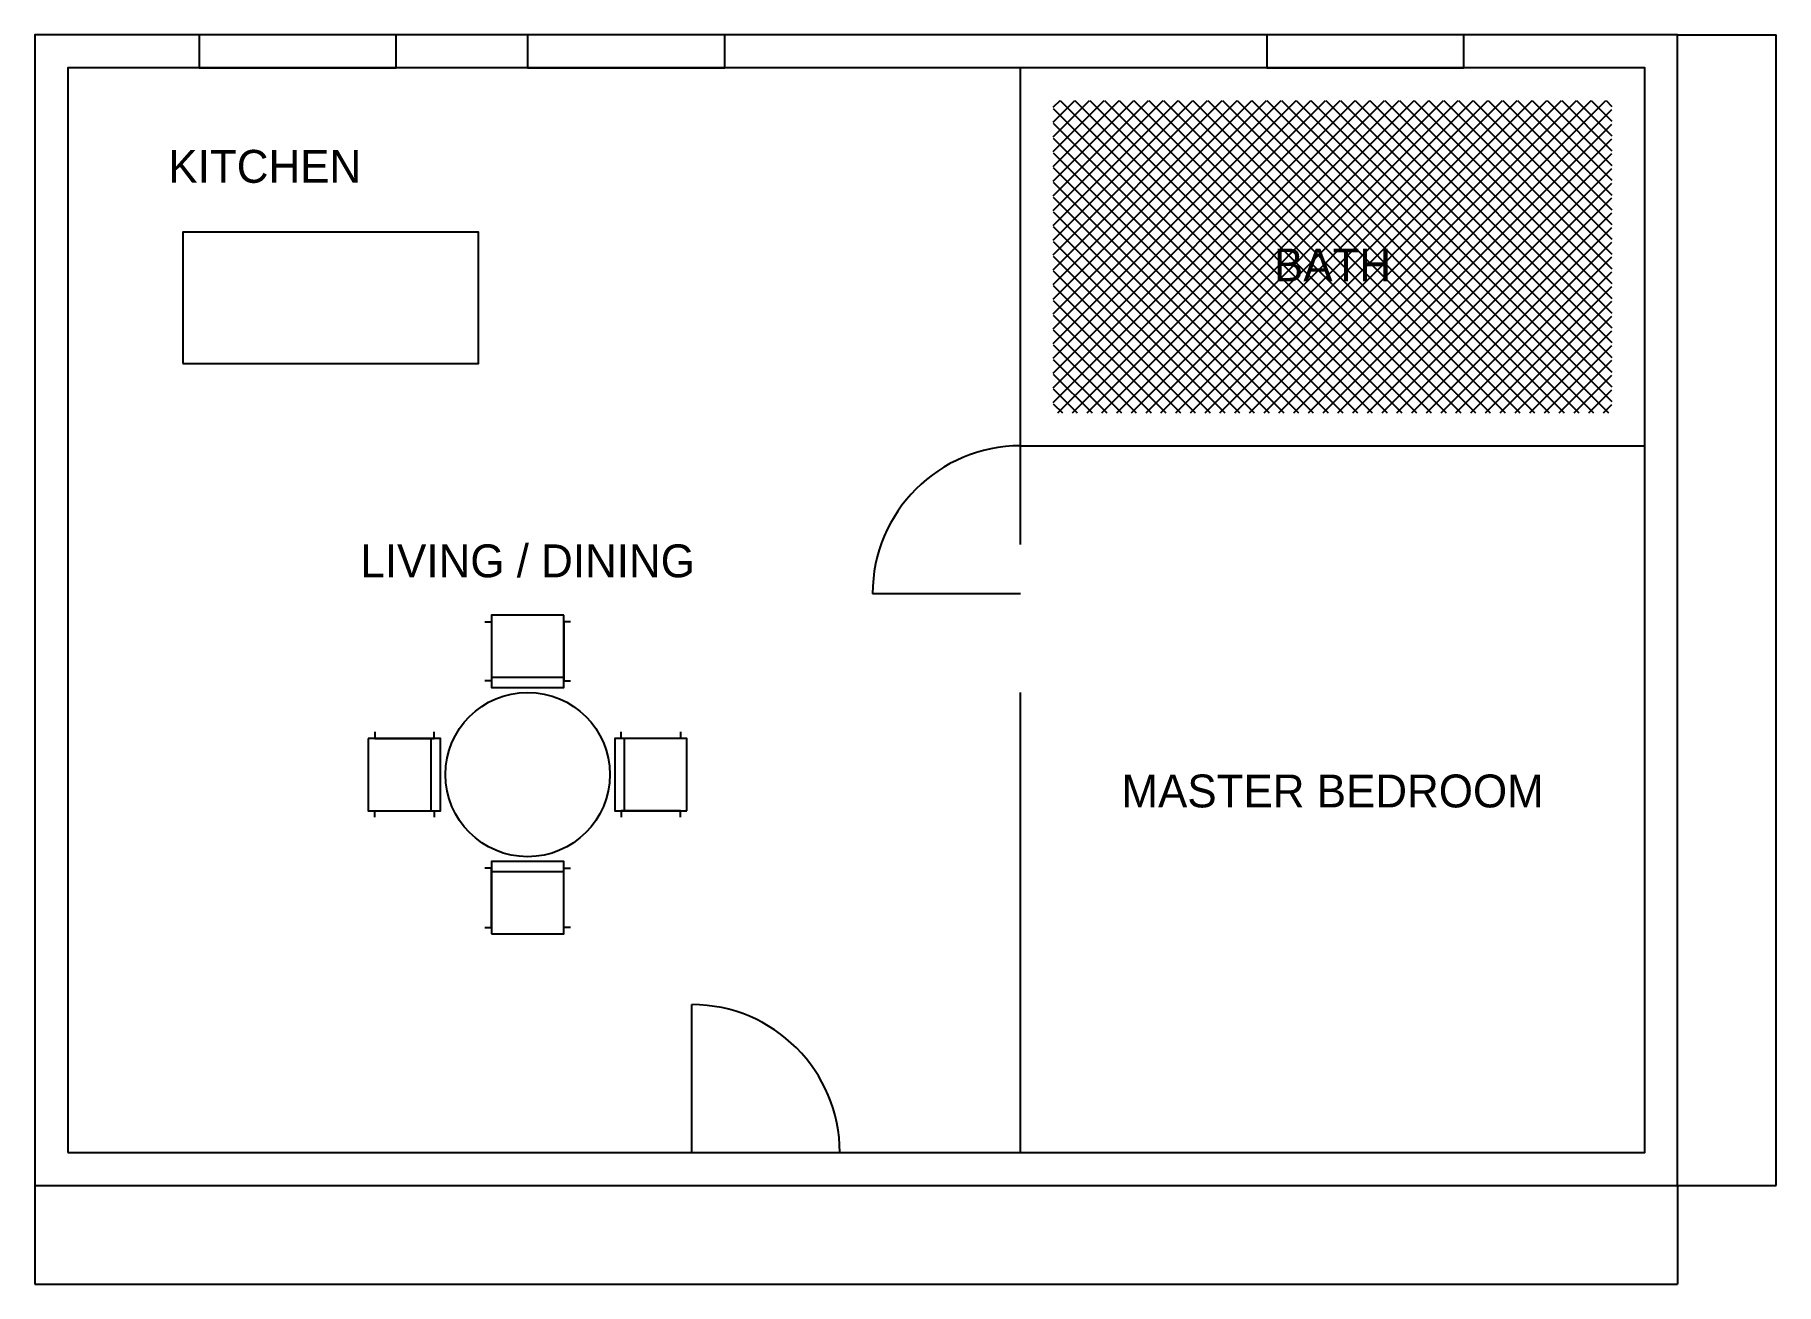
# Model space of a CAD drawing. Header units: millimetres. Extents: x 0 to 10600, y -600 to 7000.
import ezdxf
from ezdxf.enums import TextEntityAlignment as Align

# ---------------------------------------------------------------- set-up
doc = ezdxf.new("R2010")
doc.units = ezdxf.units.MM
for name, color, linetype in [('DIMENSIONS', 1, 'Continuous'), ('DOORS', 3, 'Continuous'), ('FLOOR', 9, 'Continuous'), ('FURNITURE', 6, 'Continuous'), ('TEXT', 2, 'Continuous'), ('WALLS', 7, 'Continuous'), ('WINDOWS', 4, 'Continuous')]:
    doc.layers.add(name, color=color, linetype=linetype)
doc.styles.add('OpenSansCondensed-Light', font='OpenSansCondensed-Light.ttf')
doc.dimstyles.new('EZDXF', dxfattribs={"dimtxt": 0.25, "dimasz": 0.175, "dimexe": 0.375, "dimexo": 0.125, "dimgap": 0.1, "dimtad": 1, "dimlfac": 100, "dimzin": 12, "dimdsep": 46, "dimtxsty": 'OpenSansCondensed-Light', "dimblk": 'ARCHTICK', "dimcen": 2.5, "dimazin": 3, "dimtfac": 0.5, "dimtmove": 2, "dimatfit": 3})

# ---------------------------------------------------------------- blocks, each defined once
blk = doc.blocks.new('TABLE')
blk.add_circle((0, 0), 500)
blk = doc.blocks.new('CHAIR')
blk.add_line((-220, 160), (220, 160))
blk.add_lwpolyline([(-220, -220), (220, -220), (220, 220), (-220, 220)], close=True)
for points in [[(-260, -180), (-220, -180), (-220, 180), (-260, 180)], [(260, -180), (220, -180), (220, 180), (260, 180)]]:
    blk.add_lwpolyline(points)
blk = doc.blocks.new('_ARCHTICK')
at = {"color": 0, "linetype": 'BYBLOCK', "const_width": 0.15}
blk.add_lwpolyline([(-0.5, -0.5), (0.5, 0.5)], dxfattribs=at)

msp = doc.modelspace()

# ---------------------------------------------------------------- hatches: boundary and pattern name
at = {"layer": 'FLOOR'}
h = msp.add_hatch(dxfattribs=at)
h.set_pattern_fill('ANSI37', color=256, scale=20)
h.paths.add_polyline_path([(6200, 4700), (9600, 4700), (9600, 6600), (6200, 6600)])

# ---------------------------------------------------------------- linework, layer by layer
at = {"layer": 'DOORS'}
for p, q in [((6000, 3600), (5100, 3600)), ((4000, 200), (4000, 1100))]:
    msp.add_line(p, q, dxfattribs=at)
for centre, start, end in [((6000, 3600), 90, 180), ((4000, 200), 0, 90)]:
    msp.add_arc(centre, 900, start, end, dxfattribs=at)
at = {"layer": 'FURNITURE'}
msp.add_lwpolyline([(900, 5000), (2700, 5000), (2700, 5800), (900, 5800)], close=True, dxfattribs=at)
at = {"layer": 'WALLS'}
for p, q in [((6000, 3900), (6000, 6800)), ((6000, 4500), (9800, 4500)), ((6000, 200), (6000, 3000))]:
    msp.add_line(p, q, dxfattribs=at)
for points in [[(0, 0), (10000, 0), (10000, 7000), (0, 7000)], [(200, 200), (9800, 200), (9800, 6800), (200, 6800)]]:
    msp.add_lwpolyline(points, close=True, dxfattribs=at)
at = {"layer": 'WINDOWS'}
for points in [[(1000, 6800), (2200, 6800), (2200, 7000), (1000, 7000)], [(3000, 6800), (4200, 6800), (4200, 7000), (3000, 7000)], [(7500, 6800), (8700, 6800), (8700, 7000), (7500, 7000)]]:
    msp.add_lwpolyline(points, close=True, dxfattribs=at)

# ---------------------------------------------------------------- block references
at = {"layer": 'FURNITURE'}
for p, rotation in [((3000, 3250), 180), ((2250, 2500), 270), ((3750, 2500), 90)]:
    msp.add_blockref('CHAIR', p, dxfattribs=dict(at, rotation=rotation))
for name, p in [('TABLE', (3000, 2500)), ('CHAIR', (3000, 1750))]:
    msp.add_blockref(name, p, dxfattribs=at)

# ---------------------------------------------------------------- texts
at = {"layer": 'TEXT'}
for s, p in [('KITCHEN', (1400, 6200)), ('BATH', (7900, 5600)), ('LIVING / DINING', (3000, 3800)), ('MASTER BEDROOM', (7900, 2400))]:
    msp.add_text(s, height=200, dxfattribs=at).set_placement(p, align=Align.MIDDLE_CENTER)

# ---------------------------------------------------------------- dimensions: what is measured, and where the dimension line sits
at = {"layer": 'DIMENSIONS'}
msp.add_linear_dim(base=(10600, 0), p1=(10000, 0), p2=(10000, 7000), angle=90, dimstyle='EZDXF', dxfattribs=at).render()
msp.add_linear_dim(base=(0, -600), p1=(0, 0), p2=(10000, 0), dimstyle='EZDXF', dxfattribs=at).render()

doc.saveas('drawing.dxf')
